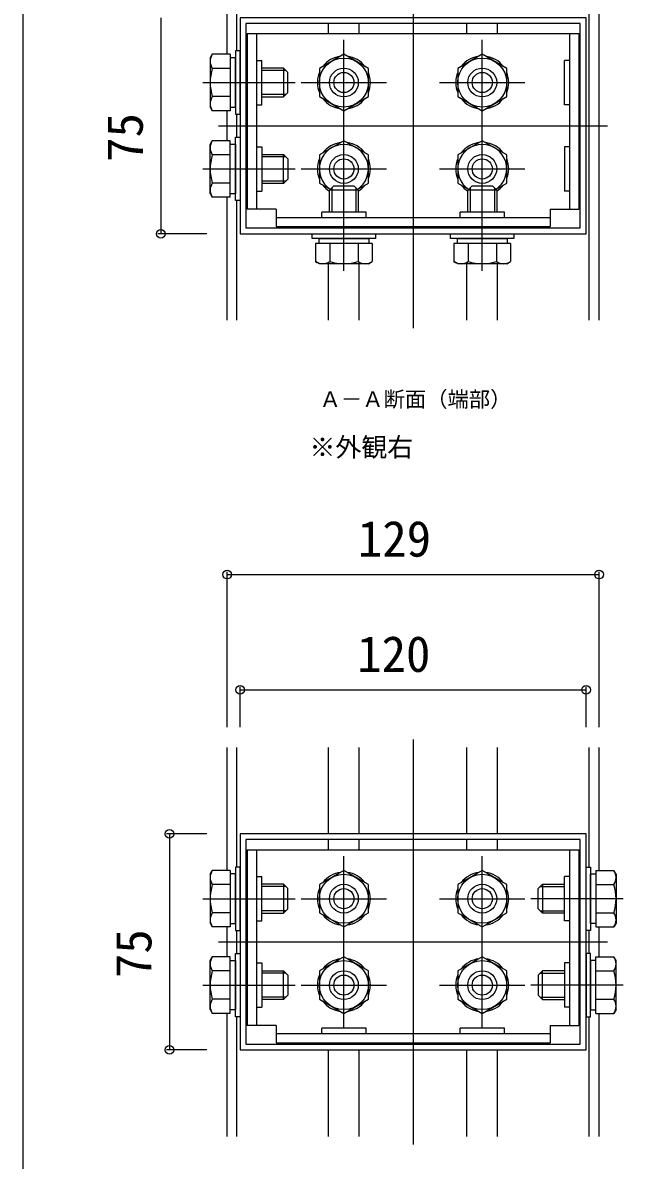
# Model space of a CAD drawing. Units: millimetres, scale not verified. Extents: x -875 to 875, y -1300 to 1294.
# Drawn here: x -875 to -666.7, y -1097.5 to -702.6 of the extents above; entities that cross this region are included whole.
import ezdxf
from ezdxf.enums import TextEntityAlignment as Align

# ---------------------------------------------------------------- set-up
doc = ezdxf.new("R2010")
doc.units = ezdxf.units.MM
doc.header["$LTSCALE"] = 8
for name, color, linetype in [('0-2_USER1', 3, 'Continuous'), ('0-3_YKK_11', 7, 'Continuous'), ('0-5_YKK_12', 2, 'Continuous'), ('0-6_YKK_13', 4, 'Continuous'), ('0-7_YKK_D', 6, 'Continuous'), ('0-8_YKK_ZWAK', 7, 'Continuous')]:
    doc.layers.add(name, color=color, linetype=linetype)
doc.styles.add('ＭＳ ゴシック', font='')
doc.styles.get('ＭＳ ゴシック').set_extended_font_data('MS Gothic')

msp = doc.modelspace()

# ---------------------------------------------------------------- linework, layer by layer
at = {"layer": '0-3_YKK_11'}
for points in [[(-799.609, -775.887), (-679.609, -775.887), (-679.609, -700.887), (-799.609, -700.887)], [(-797.609, -773.887), (-681.609, -773.887), (-681.609, -702.887), (-797.609, -702.887)], [(-799.609, -1059.223), (-679.609, -1059.223), (-679.609, -984.223), (-799.609, -984.223)], [(-797.609, -1057.223), (-681.609, -1057.223), (-681.609, -986.223), (-797.609, -986.223)]]:
    msp.add_lwpolyline(points, close=True, dxfattribs=at)
at = {"layer": '0-5_YKK_12'}
for p, q in [((-804.109, -713.572), (-804.109, -670.887)), ((-800.709, -712.387), (-800.709, -670.887)), ((-739.609, -668.093), (-739.609, -808.681)), ((-678.509, -805.887), (-678.509, -670.887)), ((-675.109, -805.887), (-675.109, -670.887)), ((-768.909, -706.387), (-768.909, -702.887)), ((-758.309, -706.387), (-758.309, -702.887)), ((-720.909, -706.387), (-720.909, -702.887)), ((-710.309, -706.387), (-710.309, -702.887)), ((-804.109, -743.572), (-804.109, -733.202)), ((-800.709, -742.387), (-800.709, -734.387)), ((-807.109, -738.387), (-672.109, -738.387)), ((-804.109, -805.887), (-804.109, -763.202)), ((-800.709, -805.887), (-800.709, -764.387)), ((-768.909, -773.887), (-768.909, -773.387)), ((-758.309, -773.887), (-758.309, -773.387)), ((-720.909, -773.887), (-720.909, -773.387)), ((-710.309, -773.887), (-710.309, -773.387)), ((-768.909, -805.887), (-768.909, -786.287)), ((-758.309, -805.887), (-758.309, -786.287)), ((-720.909, -805.887), (-720.909, -786.287)), ((-710.309, -805.887), (-710.309, -786.287)), ((-739.609, -951.429), (-739.609, -1092.017)), ((-804.109, -996.908), (-804.109, -954.223)), ((-800.709, -995.723), (-800.709, -954.223)), ((-768.909, -984.223), (-768.909, -954.223)), ((-758.309, -984.223), (-758.309, -954.223)), ((-720.909, -984.223), (-720.909, -954.223)), ((-710.309, -984.223), (-710.309, -954.223)), ((-678.509, -995.723), (-678.509, -954.223)), ((-675.109, -996.908), (-675.109, -954.223)), ((-768.909, -989.723), (-768.909, -986.223)), ((-758.309, -989.723), (-758.309, -986.223)), ((-720.909, -989.723), (-720.909, -986.223)), ((-710.309, -989.723), (-710.309, -986.223)), ((-804.109, -1026.908), (-804.109, -1016.538)), ((-800.709, -1025.723), (-800.709, -1017.723)), ((-678.509, -1025.723), (-678.509, -1017.723)), ((-675.109, -1026.908), (-675.109, -1016.538)), ((-807.109, -1021.723), (-672.109, -1021.723)), ((-804.109, -1089.223), (-804.109, -1046.538)), ((-800.709, -1089.223), (-800.709, -1047.723)), ((-678.509, -1089.223), (-678.509, -1047.723)), ((-675.109, -1089.223), (-675.109, -1046.538)), ((-768.909, -1057.223), (-768.909, -1056.723)), ((-758.309, -1057.223), (-758.309, -1056.723)), ((-720.909, -1057.223), (-720.909, -1056.723)), ((-710.309, -1057.223), (-710.309, -1056.723)), ((-768.909, -1089.223), (-768.909, -1059.223)), ((-758.309, -1089.223), (-758.309, -1059.223)), ((-720.909, -1089.223), (-720.909, -1059.223)), ((-710.309, -1089.223), (-710.309, -1059.223))]:
    msp.add_line(p, q, dxfattribs=at)
at = {"layer": '0-6_YKK_13'}
for p, q in [((-797.109, -706.387), (-797.109, -767.387)), ((-797.109, -706.387), (-682.109, -706.387)), ((-793.909, -706.387), (-793.909, -767.387)), ((-685.309, -706.387), (-685.309, -767.387)), ((-682.109, -706.387), (-682.109, -767.387)), ((-763.609, -738.202), (-763.609, -708.572)), ((-715.609, -738.202), (-715.609, -708.572)), ((-810.009, -714.887), (-809.25, -713.572)), ((-803.009, -713.572), (-809.25, -713.572)), ((-803.009, -713.572), (-803.009, -733.202)), ((-810.009, -714.887), (-810.009, -731.887)), ((-803.009, -718.48), (-809.25, -718.48)), ((-801.209, -714.787), (-803.009, -714.787)), ((-803.009, -714.787), (-803.009, -731.987)), ((-801.209, -731.987), (-801.209, -714.787)), ((-797.109, -718.387), (-797.609, -718.387)), ((-793.909, -715.687), (-792.109, -715.687)), ((-792.109, -731.087), (-792.109, -715.687)), ((-784.509, -718.387), (-792.109, -718.387)), ((-784.509, -718.387), (-784.509, -728.387)), ((-784.509, -718.387), (-783.009, -719.887)), ((-685.309, -715.687), (-687.109, -715.687)), ((-797.109, -719.197), (-797.609, -719.197)), ((-783.699, -719.197), (-792.109, -719.197)), ((-783.009, -726.887), (-783.009, -719.887)), ((-812.509, -723.387), (-780.509, -723.387)), ((-778.424, -723.387), (-748.794, -723.387)), ((-730.424, -723.387), (-700.794, -723.387)), ((-803.009, -728.295), (-809.25, -728.295)), ((-797.109, -727.577), (-797.609, -727.577)), ((-797.609, -728.387), (-797.109, -728.387)), ((-783.699, -727.577), (-792.109, -727.577)), ((-792.109, -728.387), (-784.509, -728.387)), ((-784.509, -728.387), (-783.009, -726.887)), ((-810.009, -731.887), (-809.25, -733.202)), ((-803.009, -733.202), (-809.25, -733.202)), ((-803.009, -731.987), (-801.209, -731.987)), ((-793.909, -731.087), (-792.109, -731.087)), ((-763.609, -768.202), (-763.609, -738.572)), ((-715.609, -768.202), (-715.609, -738.572)), ((-810.009, -744.887), (-809.25, -743.572)), ((-810.009, -761.887), (-810.009, -744.887)), ((-803.009, -743.572), (-809.25, -743.572)), ((-803.009, -763.202), (-803.009, -743.572)), ((-803.009, -744.787), (-801.209, -744.787)), ((-803.009, -761.987), (-803.009, -744.787)), ((-801.209, -744.787), (-801.209, -761.987)), ((-687.109, -745.687), (-687.109, -761.087)), ((-685.309, -745.687), (-687.109, -745.687)), ((-803.009, -748.48), (-809.25, -748.48)), ((-797.609, -748.387), (-797.109, -748.387)), ((-797.109, -749.197), (-797.609, -749.197)), ((-792.109, -748.387), (-784.509, -748.387)), ((-783.699, -749.197), (-792.109, -749.197)), ((-784.509, -758.387), (-784.509, -748.387)), ((-784.509, -748.387), (-783.009, -749.887)), ((-783.009, -749.887), (-783.009, -756.887)), ((-812.509, -753.387), (-780.509, -753.387)), ((-778.424, -753.387), (-748.794, -753.387)), ((-730.424, -753.387), (-700.794, -753.387)), ((-797.109, -757.577), (-797.609, -757.577)), ((-783.699, -757.577), (-792.109, -757.577)), ((-784.509, -758.387), (-783.009, -756.887)), ((-763.609, -788.787), (-763.609, -756.787)), ((-715.609, -788.787), (-715.609, -756.787)), ((-810.009, -761.887), (-809.25, -763.202)), ((-803.009, -758.295), (-809.25, -758.295)), ((-801.209, -761.987), (-803.009, -761.987)), ((-797.109, -758.387), (-797.609, -758.387)), ((-793.909, -761.087), (-792.109, -761.087)), ((-784.509, -758.387), (-792.109, -758.387)), ((-768.609, -760.787), (-767.109, -759.287)), ((-768.609, -768.387), (-768.609, -760.787)), ((-758.609, -760.787), (-768.609, -760.787)), ((-767.799, -759.977), (-767.799, -768.387)), ((-767.109, -759.287), (-760.109, -759.287)), ((-758.609, -760.787), (-760.109, -759.287)), ((-759.419, -759.977), (-759.419, -768.387)), ((-758.609, -760.787), (-758.609, -768.387)), ((-720.609, -760.787), (-719.109, -759.287)), ((-720.609, -768.387), (-720.609, -760.787)), ((-710.609, -760.787), (-720.609, -760.787)), ((-719.799, -759.977), (-719.799, -768.387)), ((-719.109, -759.287), (-712.109, -759.287)), ((-710.609, -760.787), (-712.109, -759.287)), ((-711.419, -759.977), (-711.419, -768.387)), ((-710.609, -760.787), (-710.609, -768.387)), ((-685.309, -761.087), (-687.109, -761.087)), ((-803.009, -763.202), (-809.25, -763.202)), ((-787.109, -767.387), (-797.109, -767.387)), ((-787.109, -767.387), (-787.109, -773.387)), ((-755.909, -768.387), (-771.309, -768.387)), ((-771.309, -770.187), (-771.309, -768.387)), ((-755.909, -770.187), (-755.909, -768.387)), ((-707.909, -768.387), (-723.309, -768.387)), ((-723.309, -770.187), (-723.309, -768.387)), ((-707.909, -770.187), (-707.909, -768.387)), ((-692.109, -767.387), (-692.109, -773.387)), ((-692.109, -767.387), (-682.109, -767.387)), ((-787.109, -770.187), (-692.109, -770.187)), ((-787.109, -773.387), (-692.109, -773.387)), ((-768.609, -773.887), (-768.609, -773.387)), ((-767.799, -773.387), (-767.799, -773.887)), ((-759.419, -773.387), (-759.419, -773.887)), ((-758.609, -773.387), (-758.609, -773.887)), ((-720.609, -773.887), (-720.609, -773.387)), ((-719.799, -773.387), (-719.799, -773.887)), ((-711.419, -773.387), (-711.419, -773.887)), ((-710.609, -773.387), (-710.609, -773.887)), ((-772.209, -779.287), (-772.209, -777.487)), ((-772.209, -777.487), (-755.009, -777.487)), ((-755.009, -777.487), (-755.009, -779.287)), ((-724.209, -779.287), (-724.209, -777.487)), ((-724.209, -777.487), (-707.009, -777.487)), ((-707.009, -777.487), (-707.009, -779.287)), ((-773.424, -779.287), (-773.424, -785.528)), ((-753.794, -779.287), (-773.424, -779.287)), ((-755.009, -779.287), (-772.209, -779.287)), ((-768.516, -779.287), (-768.516, -785.528)), ((-758.701, -779.287), (-758.701, -785.528)), ((-753.794, -779.287), (-753.794, -785.528)), ((-725.424, -779.287), (-725.424, -785.528)), ((-705.794, -779.287), (-725.424, -779.287)), ((-707.009, -779.287), (-724.209, -779.287)), ((-720.516, -779.287), (-720.516, -785.528)), ((-710.701, -779.287), (-710.701, -785.528)), ((-705.794, -779.287), (-705.794, -785.528)), ((-772.109, -786.287), (-773.424, -785.528)), ((-755.109, -786.287), (-753.794, -785.528)), ((-724.109, -786.287), (-725.424, -785.528)), ((-707.109, -786.287), (-705.794, -785.528)), ((-755.109, -786.287), (-772.109, -786.287)), ((-707.109, -786.287), (-724.109, -786.287)), ((-797.109, -989.723), (-797.109, -1050.723)), ((-797.109, -989.723), (-682.109, -989.723)), ((-793.909, -989.723), (-793.909, -1050.723)), ((-685.309, -989.723), (-685.309, -1050.723)), ((-682.109, -989.723), (-682.109, -1050.723)), ((-763.609, -1021.538), (-763.609, -991.908)), ((-715.609, -1021.538), (-715.609, -991.908)), ((-810.009, -998.223), (-809.25, -996.908)), ((-810.009, -998.223), (-810.009, -1015.223)), ((-803.009, -996.908), (-809.25, -996.908)), ((-803.009, -996.908), (-803.009, -1016.538)), ((-801.209, -998.123), (-803.009, -998.123)), ((-803.009, -998.123), (-803.009, -1015.323)), ((-801.209, -1015.323), (-801.209, -998.123)), ((-793.909, -999.023), (-792.109, -999.023)), ((-792.109, -1014.423), (-792.109, -999.023)), ((-685.309, -999.023), (-687.109, -999.023)), ((-678.009, -998.123), (-676.209, -998.123)), ((-678.009, -1015.323), (-678.009, -998.123)), ((-676.209, -996.908), (-669.968, -996.908)), ((-676.209, -996.908), (-676.209, -1016.538)), ((-676.209, -998.123), (-676.209, -1015.323)), ((-669.209, -998.223), (-669.968, -996.908)), ((-669.209, -998.223), (-669.209, -1015.223)), ((-803.009, -1001.816), (-809.25, -1001.816)), ((-797.109, -1001.723), (-797.609, -1001.723)), ((-797.109, -1002.533), (-797.609, -1002.533)), ((-784.509, -1001.723), (-792.109, -1001.723)), ((-783.699, -1002.533), (-792.109, -1002.533)), ((-784.509, -1001.723), (-784.509, -1011.723)), ((-784.509, -1001.723), (-783.009, -1003.223)), ((-694.709, -1001.723), (-696.209, -1003.223)), ((-695.519, -1002.533), (-687.109, -1002.533)), ((-694.709, -1001.723), (-687.109, -1001.723)), ((-694.709, -1001.723), (-694.709, -1011.723)), ((-682.109, -1001.723), (-681.609, -1001.723)), ((-682.109, -1002.533), (-681.609, -1002.533)), ((-676.209, -1001.816), (-669.968, -1001.816)), ((-812.509, -1006.723), (-780.509, -1006.723)), ((-783.009, -1010.223), (-783.009, -1003.223)), ((-778.424, -1006.723), (-748.794, -1006.723)), ((-730.424, -1006.723), (-700.794, -1006.723)), ((-666.709, -1006.723), (-698.709, -1006.723)), ((-696.209, -1010.223), (-696.209, -1003.223)), ((-784.509, -1011.723), (-783.009, -1010.223)), ((-694.709, -1011.723), (-696.209, -1010.223)), ((-803.009, -1011.631), (-809.25, -1011.631)), ((-797.109, -1010.913), (-797.609, -1010.913)), ((-797.609, -1011.723), (-797.109, -1011.723)), ((-793.909, -1014.423), (-792.109, -1014.423)), ((-783.699, -1010.913), (-792.109, -1010.913)), ((-792.109, -1011.723), (-784.509, -1011.723)), ((-695.519, -1010.913), (-687.109, -1010.913)), ((-687.109, -1011.723), (-694.709, -1011.723)), ((-682.109, -1010.913), (-681.609, -1010.913)), ((-681.609, -1011.723), (-682.109, -1011.723)), ((-676.209, -1011.631), (-669.968, -1011.631)), ((-810.009, -1015.223), (-809.25, -1016.538)), ((-803.009, -1016.538), (-809.25, -1016.538)), ((-803.009, -1015.323), (-801.209, -1015.323)), ((-676.209, -1015.323), (-678.009, -1015.323)), ((-676.209, -1016.538), (-669.968, -1016.538)), ((-669.209, -1015.223), (-669.968, -1016.538)), ((-763.609, -1051.538), (-763.609, -1021.908)), ((-715.609, -1051.538), (-715.609, -1021.908)), ((-810.009, -1028.223), (-809.25, -1026.908)), ((-810.009, -1045.223), (-810.009, -1028.223)), ((-803.009, -1026.908), (-809.25, -1026.908)), ((-803.009, -1046.538), (-803.009, -1026.908)), ((-803.009, -1028.123), (-801.209, -1028.123)), ((-803.009, -1045.323), (-803.009, -1028.123)), ((-801.209, -1028.123), (-801.209, -1045.323)), ((-687.109, -1029.023), (-687.109, -1044.423)), ((-685.309, -1029.023), (-687.109, -1029.023)), ((-676.209, -1028.123), (-678.009, -1028.123)), ((-678.009, -1028.123), (-678.009, -1045.323)), ((-676.209, -1026.908), (-669.968, -1026.908)), ((-676.209, -1046.538), (-676.209, -1026.908)), ((-676.209, -1045.323), (-676.209, -1028.123)), ((-669.209, -1028.223), (-669.968, -1026.908)), ((-669.209, -1045.223), (-669.209, -1028.223)), ((-803.009, -1031.816), (-809.25, -1031.816)), ((-797.609, -1031.723), (-797.109, -1031.723)), ((-797.109, -1032.533), (-797.609, -1032.533)), ((-792.109, -1031.723), (-784.509, -1031.723)), ((-783.699, -1032.533), (-792.109, -1032.533)), ((-784.509, -1041.723), (-784.509, -1031.723)), ((-784.509, -1031.723), (-783.009, -1033.223)), ((-783.009, -1033.223), (-783.009, -1040.223)), ((-694.709, -1031.723), (-696.209, -1033.223)), ((-696.209, -1033.223), (-696.209, -1040.223)), ((-695.519, -1032.533), (-687.109, -1032.533)), ((-687.109, -1031.723), (-694.709, -1031.723)), ((-694.709, -1041.723), (-694.709, -1031.723)), ((-681.609, -1031.723), (-682.109, -1031.723)), ((-682.109, -1032.533), (-681.609, -1032.533)), ((-676.209, -1031.816), (-669.968, -1031.816)), ((-812.509, -1036.723), (-780.509, -1036.723)), ((-778.424, -1036.723), (-748.794, -1036.723)), ((-730.424, -1036.723), (-700.794, -1036.723)), ((-666.709, -1036.723), (-698.709, -1036.723)), ((-803.009, -1041.631), (-809.25, -1041.631)), ((-797.109, -1040.913), (-797.609, -1040.913)), ((-797.109, -1041.723), (-797.609, -1041.723)), ((-783.699, -1040.913), (-792.109, -1040.913)), ((-784.509, -1041.723), (-792.109, -1041.723)), ((-784.509, -1041.723), (-783.009, -1040.223)), ((-694.709, -1041.723), (-696.209, -1040.223)), ((-695.519, -1040.913), (-687.109, -1040.913)), ((-694.709, -1041.723), (-687.109, -1041.723)), ((-682.109, -1040.913), (-681.609, -1040.913)), ((-682.109, -1041.723), (-681.609, -1041.723)), ((-676.209, -1041.631), (-669.968, -1041.631)), ((-810.009, -1045.223), (-809.25, -1046.538)), ((-801.209, -1045.323), (-803.009, -1045.323)), ((-793.909, -1044.423), (-792.109, -1044.423)), ((-685.309, -1044.423), (-687.109, -1044.423)), ((-678.009, -1045.323), (-676.209, -1045.323)), ((-669.209, -1045.223), (-669.968, -1046.538)), ((-803.009, -1046.538), (-809.25, -1046.538)), ((-676.209, -1046.538), (-669.968, -1046.538)), ((-787.109, -1050.723), (-797.109, -1050.723)), ((-787.109, -1050.723), (-787.109, -1056.723)), ((-787.109, -1053.523), (-692.109, -1053.523)), ((-755.909, -1051.723), (-771.309, -1051.723)), ((-771.309, -1053.523), (-771.309, -1051.723)), ((-755.909, -1053.523), (-755.909, -1051.723)), ((-707.909, -1051.723), (-723.309, -1051.723)), ((-723.309, -1053.523), (-723.309, -1051.723)), ((-707.909, -1053.523), (-707.909, -1051.723)), ((-692.109, -1050.723), (-692.109, -1056.723)), ((-692.109, -1050.723), (-682.109, -1050.723)), ((-787.109, -1056.723), (-692.109, -1056.723))]:
    msp.add_line(p, q, dxfattribs=at)
for points in [[(-799.609, -734.387), (-799.609, -712.387), (-801.209, -712.387), (-801.209, -734.387)], [(-763.609, -713.572), (-772.109, -718.48), (-772.109, -728.295), (-763.609, -733.202), (-755.109, -728.295), (-755.109, -718.48)], [(-715.609, -713.572), (-724.109, -718.48), (-724.109, -728.295), (-715.609, -733.202), (-707.109, -728.295), (-707.109, -718.48)], [(-799.609, -742.387), (-799.609, -764.387), (-801.209, -764.387), (-801.209, -742.387)], [(-774.609, -775.887), (-752.609, -775.887), (-752.609, -777.487), (-774.609, -777.487)], [(-726.609, -775.887), (-704.609, -775.887), (-704.609, -777.487), (-726.609, -777.487)], [(-799.609, -1017.723), (-799.609, -995.723), (-801.209, -995.723), (-801.209, -1017.723)], [(-763.609, -996.908), (-772.109, -1001.816), (-772.109, -1011.631), (-763.609, -1016.538), (-755.109, -1011.631), (-755.109, -1001.816)], [(-715.609, -996.908), (-724.109, -1001.816), (-724.109, -1011.631), (-715.609, -1016.538), (-707.109, -1011.631), (-707.109, -1001.816)], [(-679.609, -1017.723), (-679.609, -995.723), (-678.009, -995.723), (-678.009, -1017.723)], [(-799.609, -1025.723), (-799.609, -1047.723), (-801.209, -1047.723), (-801.209, -1025.723)], [(-679.609, -1025.723), (-679.609, -1047.723), (-678.009, -1047.723), (-678.009, -1025.723)], [(-763.609, -1026.908), (-772.109, -1031.816), (-772.109, -1041.631), (-763.609, -1046.538), (-755.109, -1041.631), (-755.109, -1031.816)], [(-715.609, -1026.908), (-724.109, -1031.816), (-724.109, -1041.631), (-715.609, -1046.538), (-707.109, -1041.631), (-707.109, -1031.816)]]:
    msp.add_lwpolyline(points, close=True, dxfattribs=at)
for points in [[(-685.309, -731.087), (-687.109, -731.087), (-687.109, -715.687)], [(-793.909, -745.687), (-792.109, -745.687), (-792.109, -761.087)], [(-763.609, -743.572), (-772.109, -748.48), (-772.109, -758.295), (-768.31, -760.488)], [(-758.908, -760.488), (-755.109, -758.295), (-755.109, -748.48), (-763.609, -743.572)], [(-715.609, -743.572), (-724.109, -748.48), (-724.109, -758.295), (-720.31, -760.488)], [(-710.908, -760.488), (-707.109, -758.295), (-707.109, -748.48), (-715.609, -743.572)], [(-685.309, -1014.423), (-687.109, -1014.423), (-687.109, -999.023)], [(-793.909, -1029.023), (-792.109, -1029.023), (-792.109, -1044.423)]]:
    msp.add_lwpolyline(points, dxfattribs=at)
for centre, radius in [((-763.609, -723.387), 8.5), ((-763.609, -723.387), 5), ((-715.609, -723.387), 8.5), ((-715.609, -723.387), 5), ((-763.609, -723.387), 3.5), ((-715.609, -723.387), 3.5), ((-763.609, -753.387), 5), ((-763.609, -753.387), 3.5), ((-715.609, -753.387), 5), ((-715.609, -753.387), 3.5), ((-763.609, -1006.723), 8.5), ((-715.609, -1006.723), 8.5), ((-763.609, -1006.723), 5), ((-715.609, -1006.723), 5), ((-763.609, -1006.723), 3.5), ((-715.609, -1006.723), 3.5), ((-763.609, -1036.723), 8.5), ((-715.609, -1036.723), 8.5), ((-763.609, -1036.723), 5), ((-763.609, -1036.723), 3.5), ((-715.609, -1036.723), 5), ((-715.609, -1036.723), 3.5)]:
    msp.add_circle(centre, radius, dxfattribs=at)
for centre, radius, start, end in [((-805.664, -716.026), 4.345, 145.61575, 214.38425), ((-763.609, -723.387), 9.2, 97.50502, 142.49498), ((-763.609, -723.387), 9.2, 37.50502, 82.49498), ((-715.609, -723.387), 9.2, 97.50502, 142.49498), ((-715.609, -723.387), 9.2, 37.50502, 82.49498), ((-793.768, -723.387), 16.241, 162.41205, 197.58795), ((-763.609, -723.387), 9.2, 157.50502, 202.49498), ((-763.609, -723.387), 9.2, 337.50502, 22.49498), ((-715.609, -723.387), 9.2, 157.50502, 202.49498), ((-715.609, -723.387), 9.2, 337.50502, 22.49498), ((-805.664, -730.749), 4.345, 145.61575, 214.38425), ((-763.609, -723.387), 9.2, 217.50502, 262.49498), ((-763.609, -723.387), 9.2, 277.50502, 322.49498), ((-715.609, -723.387), 9.2, 217.50502, 262.49498), ((-715.609, -723.387), 9.2, 277.50502, 322.49498), ((-805.664, -746.026), 4.345, 145.61575, 214.38425), ((-763.609, -753.387), 8.5, 303.48329, 236.51671), ((-763.609, -753.387), 9.2, 97.50502, 142.49498), ((-763.609, -753.387), 9.2, 37.50502, 82.49498), ((-715.609, -753.387), 8.5, 303.48329, 236.51671), ((-715.609, -753.387), 9.2, 97.50502, 142.49498), ((-715.609, -753.387), 9.2, 37.50502, 82.49498), ((-793.768, -753.387), 16.241, 162.41205, 197.58795), ((-763.609, -753.387), 9.2, 157.50502, 202.49498), ((-763.609, -753.387), 9.2, 337.50502, 22.49498), ((-715.609, -753.387), 9.2, 157.50502, 202.49498), ((-715.609, -753.387), 9.2, 337.50502, 22.49498), ((-805.664, -760.749), 4.345, 145.61575, 214.38425), ((-763.609, -753.387), 9.2, 217.50502, 237.07927), ((-763.609, -753.387), 9.2, 302.92073, 322.49498), ((-715.609, -753.387), 9.2, 217.50502, 237.07927), ((-715.609, -753.387), 9.2, 302.92073, 322.49498), ((-770.97, -781.942), 4.345, 235.61575, 304.38425), ((-763.609, -770.047), 16.241, 252.41205, 287.58795), ((-756.248, -781.942), 4.345, 235.61575, 304.38425), ((-722.97, -781.942), 4.345, 235.61575, 304.38425), ((-715.609, -770.047), 16.241, 252.41205, 287.58795), ((-708.248, -781.942), 4.345, 235.61575, 304.38425), ((-805.664, -999.362), 4.345, 145.61575, 214.38425), ((-763.609, -1006.723), 9.2, 97.50502, 142.49498), ((-763.609, -1006.723), 9.2, 37.50502, 82.49498), ((-715.609, -1006.723), 9.2, 97.50502, 142.49498), ((-715.609, -1006.723), 9.2, 37.50502, 82.49498), ((-673.554, -999.362), 4.345, 325.61575, 34.38425), ((-793.768, -1006.723), 16.241, 162.41205, 197.58795), ((-685.45, -1006.723), 16.241, 342.41205, 17.58795), ((-763.609, -1006.723), 9.2, 157.50502, 202.49498), ((-763.609, -1006.723), 9.2, 337.50502, 22.49498), ((-715.609, -1006.723), 9.2, 157.50502, 202.49498), ((-715.609, -1006.723), 9.2, 337.50502, 22.49498), ((-805.664, -1014.085), 4.345, 145.61575, 214.38425), ((-763.609, -1006.723), 9.2, 217.50502, 262.49498), ((-763.609, -1006.723), 9.2, 277.50502, 322.49498), ((-715.609, -1006.723), 9.2, 217.50502, 262.49498), ((-715.609, -1006.723), 9.2, 277.50502, 322.49498), ((-673.554, -1014.085), 4.345, 325.61575, 34.38425), ((-805.664, -1029.362), 4.345, 145.61575, 214.38425), ((-763.609, -1036.723), 9.2, 97.50502, 142.49498), ((-763.609, -1036.723), 9.2, 37.50502, 82.49498), ((-715.609, -1036.723), 9.2, 97.50502, 142.49498), ((-715.609, -1036.723), 9.2, 37.50502, 82.49498), ((-673.554, -1029.362), 4.345, 325.61575, 34.38425), ((-793.768, -1036.723), 16.241, 162.41205, 197.58795), ((-763.609, -1036.723), 9.2, 157.50502, 202.49498), ((-763.609, -1036.723), 9.2, 337.50502, 22.49498), ((-715.609, -1036.723), 9.2, 157.50502, 202.49498), ((-715.609, -1036.723), 9.2, 337.50502, 22.49498), ((-685.45, -1036.723), 16.241, 342.41205, 17.58795), ((-805.664, -1044.085), 4.345, 145.61575, 214.38425), ((-763.609, -1036.723), 9.2, 217.50502, 262.49498), ((-763.609, -1036.723), 9.2, 277.50502, 322.49498), ((-715.609, -1036.723), 9.2, 217.50502, 262.49498), ((-715.609, -1036.723), 9.2, 277.50502, 322.49498), ((-673.554, -1044.085), 4.345, 325.61575, 34.38425)]:
    msp.add_arc(centre, radius, start, end, dxfattribs=at)
at = {"layer": '0-7_YKK_D'}
for p, q in [((-827.109, -700.887), (-827.109, -775.887)), ((-811.109, -775.887), (-828.109, -775.887)), ((-804.109, -947.223), (-804.109, -893.223)), ((-804.109, -894.223), (-675.109, -894.223)), ((-675.109, -947.223), (-675.109, -893.223)), ((-799.609, -947.223), (-799.609, -933.223)), ((-799.609, -934.223), (-679.609, -934.223)), ((-679.609, -947.223), (-679.609, -933.223)), ((-811.109, -984.223), (-825.109, -984.223)), ((-824.109, -984.223), (-824.109, -1059.223)), ((-811.109, -1059.223), (-825.109, -1059.223))]:
    msp.add_line(p, q, dxfattribs=at)
for centre in [(-827.109, -775.887), (-804.109, -894.223), (-675.109, -894.223), (-799.609, -934.223), (-679.609, -934.223), (-824.109, -984.223), (-824.109, -1059.223)]:
    msp.add_circle(centre, 1.5, dxfattribs=at)
at = {"layer": '0-8_YKK_ZWAK'}
msp.add_line((-875, 1250.2), (-875, -1299.8), dxfattribs=at)

# ---------------------------------------------------------------- texts
at = {"layer": '0-2_USER1', "style": 'ＭＳ ゴシック'}
for s, height, p in [('Ａ－Ａ断面（端部）', 5.422, (-772.038, -837.657)), ('※外観右', 6.598, (-775.549, -855.259))]:
    msp.add_text(s, height=height, dxfattribs=at).set_placement(p, align=Align.BOTTOM_LEFT)
at = {"layer": '0-7_YKK_D', "style": 'ＭＳ ゴシック'}
for p in [(-829.609, -750.944), (-826.609, -1034.28)]:
    msp.add_text('75', height=12.46, rotation=90, dxfattribs=at).set_placement(p, align=Align.BOTTOM_LEFT)
for s, p in [('129', (-758.782, -891.723)), ('120', (-759.024, -931.723))]:
    msp.add_text(s, height=12.46, dxfattribs=at).set_placement(p, align=Align.BOTTOM_LEFT)

doc.saveas('drawing.dxf')
